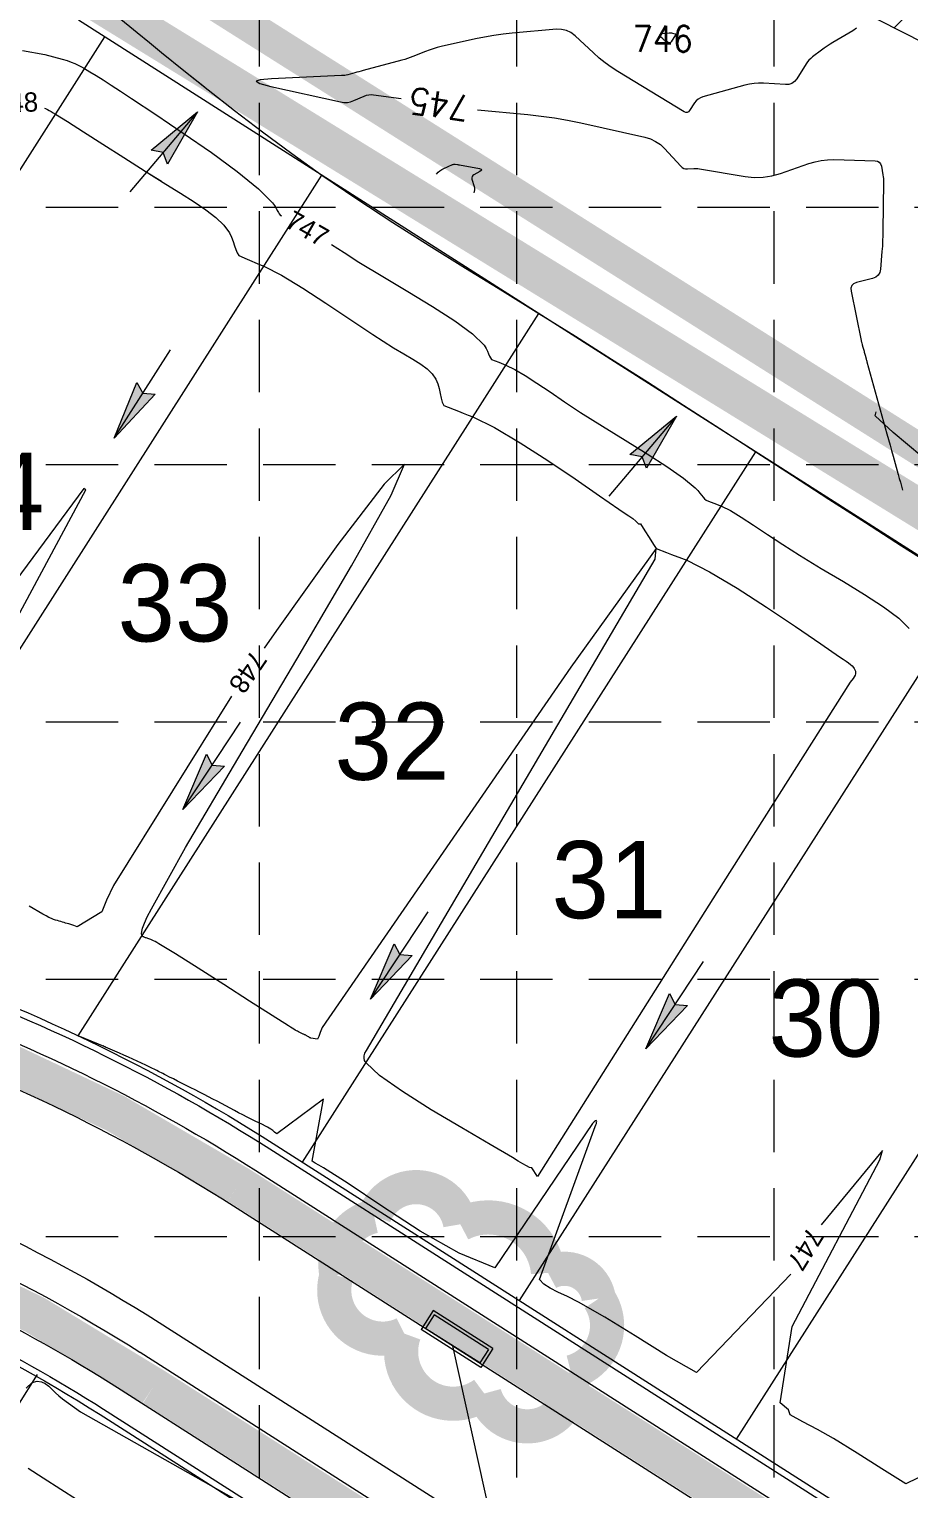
# Model space of a CAD drawing. Header units: feet. Extents: x 46644 to 49208, y 46045 to 47649.
# Drawn here: x 48050.1 to 48186.8, y 47087.6 to 47314.5 of the extents above; entities that cross this region are included whole.
import ezdxf
from ezdxf.enums import TextEntityAlignment as Align

# ---------------------------------------------------------------- set-up
doc = ezdxf.new("R2010")
doc.units = ezdxf.units.FT
doc.header["$MEASUREMENT"] = 0
doc.linetypes.add('DGN Style 3', pattern=[33.544038, 23.960027, -9.584011])
doc.linetypes.add('HIDDEN', pattern=[0.375, 0.25, -0.125])
for name, color, linetype, lineweight in [('06213 - LEVE 12', 1, 'Continuous', 0), ('EC', 35, 'Continuous', 0), ('Level 11', 1, 'Continuous', 0), ('Level 13', 1, 'Continuous', 0), ('Level 15', 1, 'Continuous', 0), ('Level 4', 1, 'Continuous', 0), ('Level 45', 1, 'Continuous', 0), ('Level 52', 1, 'Continuous', 0), ('LIMITS OF DISTURBANCE', 1, 'HIDDEN', 0), ('PC', 35, 'Continuous', 0), ('STORM', 5, 'Continuous', 0), ('WATER', 5, 'Continuous', 0)]:
    doc.layers.add(name, color=color, linetype=linetype, lineweight=lineweight)
for name, color, linetype in [('EROSION BLANKET', 84, 'Continuous'), ('GRID', 254, 'HIDDEN'), ('LEGEND', 7, 'Continuous'), ('SILT FENCE', 200, 'Continuous')]:
    doc.layers.add(name, color=color, linetype=linetype)
doc.styles.add('Style-STANDARD', font='STANDARD.shx')
doc.styles.add('Style-WORKING', font='WORKING.shx')
doc.styles.add('SURVEY', font='surveyor.shx')

msp = doc.modelspace()

# ---------------------------------------------------------------- hatches: boundary and pattern name
at = {"layer": 'Level 52', "linetype": 'Continuous', "lineweight": 0}
for points in [[(48071.58, 47293.57), (48070.9, 47295.35), (48069.01, 47295.73), (48076.23, 47301.68)], [(48066.82, 47259.61), (48067.73, 47257.93), (48069.65, 47257.8), (48063.28, 47250.96)], [(48146, 47246.28), (48145.32, 47248.06), (48143.44, 47248.43), (48150.65, 47254.38)], [(48077.63, 47201.82), (48078.51, 47200.13), (48080.43, 47199.97), (48073.95, 47193.23)], [(48106.79, 47172.35), (48107.68, 47170.66), (48109.59, 47170.51), (48103.11, 47163.76)], [(48149.58, 47164.61), (48150.46, 47162.92), (48152.37, 47162.76), (48145.9, 47156.02)]]:
    msp.add_hatch(color=7, dxfattribs=at).paths.add_polyline_path(points)
at = {"layer": 'WATER', "linetype": 'Continuous', "lineweight": 0}
h = msp.add_hatch(dxfattribs=at)
h.set_pattern_fill('ANSI31', color=5, scale=60, style=0)
h.paths.add_polyline_path([(47234.61, 47371.47), (47425.77, 47353.38), (47562.81, 47348.2), (47698.75, 47363.16), (47828.73, 47359.45), (47993.61, 47351.28), (48151.81, 47348.08), (48190.09, 47328.51), (48335.49, 47205.78), (48484.84, 47080.17), (48554.66, 46994.05), (48591.31, 46911.7), (48595.79, 46702.83), (48600.27, 46501.42), (48596.32, 46378.19), (48587.52, 46378.92), (48590.06, 46460.95), (48589.78, 46610.28), (48587.74, 46799.14), (48584.14, 46908.25), (48541.99, 46998.67), (48465.41, 47086.02), (48286.37, 47233.69), (48196.42, 47308.7), (48128.4, 47343.27), (47949.02, 47342.24), (47704.87, 47356.11), (47558.16, 47338.14), (47236.72, 47365.35)])

# ---------------------------------------------------------------- linework, layer by layer
at = {"layer": '06213 - LEVE 12', "color": 7, "linetype": 'Continuous', "lineweight": 0}
for p, q in [((47977.95, 47181.84), (48061.85, 47313.37)), ((48019.58, 47172.73), (48095.58, 47291.86)), ((48057.67, 47158.06), (48129.3, 47270.34)), ((48092.56, 47138.39), (48163.02, 47248.83)), ((48126.29, 47116.88), (48196.74, 47227.32)), ((48160.01, 47095.36), (48230.46, 47205.8)), ((48088.01, 47141.3), (48399.88, 46942.34)), ((48051.33, 47105.39), (47983.5, 46999.07)), ((48061.12, 47099.15), (48379.1, 46896.28))]:
    msp.add_line(p, q, dxfattribs=at)
at = {"layer": '06213 - LEVE 12', "color": 7, "linetype": 'Continuous', "lineweight": 0, "extrusion": (0, 0, -1)}
for radius, start in [(275, 95.1251), (225, 89.7456)]:
    msp.add_arc((-47940.1, 46909.46), radius, start, 122.5359, dxfattribs=at)
at = {"layer": 'EC', "color": 35, "linetype": 'DGN Style 3', "lineweight": 0}
for p, q in [((48120.85, 47313.32), (48119.44, 47313.03)), ((48122.28, 47313.57), (48120.85, 47313.32)), ((48123.71, 47313.77), (48122.28, 47313.57)), ((48125.15, 47313.92), (48123.71, 47313.77)), ((48132.01, 47314.52), (48125.15, 47313.92)), ((48132.82, 47314.51), (48132.01, 47314.52)), ((48133.57, 47314.34), (48132.82, 47314.51)), ((48134.26, 47314.01), (48133.57, 47314.34)), ((48134.9, 47313.52), (48134.26, 47314.01)), ((48137.75, 47310.84), (48134.9, 47313.52)), ((48148.12, 47313.47), (48148.13, 47313.53)), ((48148.14, 47313.42), (48148.12, 47313.47)), ((48148.13, 47313.53), (48148.15, 47313.59)), ((48148.18, 47313.37), (48148.14, 47313.42)), ((48148.15, 47313.59), (48148.26, 47313.79)), ((48148.54, 47313.04), (48148.18, 47313.37)), ((48148.26, 47313.79), (48148.29, 47313.83)), ((48148.29, 47313.83), (48148.32, 47313.86)), ((48148.32, 47313.86), (48148.36, 47313.88)), ((48148.36, 47313.88), (48148.41, 47313.89)), ((48148.41, 47313.89), (48149.54, 47313.97)), ((48149.54, 47313.97), (48149.67, 47313.98)), ((48149.67, 47313.98), (48149.8, 47313.97)), ((48149.8, 47313.97), (48149.92, 47313.96)), ((48150.53, 47313.64), (48149.85, 47312.59)), ((48149.92, 47313.96), (48150.04, 47313.93)), ((48150.04, 47313.93), (48150.45, 47313.84)), ((48150.45, 47313.84), (48150.52, 47313.81)), ((48150.52, 47313.81), (48150.56, 47313.77)), ((48150.56, 47313.71), (48150.53, 47313.64)), ((48150.56, 47313.77), (48150.56, 47313.71)), ((48178.07, 47314.26), (48174.99, 47312.47)), ((48178.64, 47314.68), (48178.07, 47314.26)), ((48111.65, 47311.07), (48109.7, 47310.28)), ((48112.25, 47311.3), (48111.65, 47311.07)), ((48112.86, 47311.5), (48112.25, 47311.3)), ((48113.48, 47311.68), (48112.86, 47311.5)), ((48114.1, 47311.83), (48113.48, 47311.68)), ((48119.44, 47313.03), (48114.1, 47311.83)), ((48148.62, 47312.97), (48148.54, 47313.04)), ((48148.7, 47312.91), (48148.62, 47312.97)), ((48148.78, 47312.85), (48148.7, 47312.91)), ((48148.87, 47312.79), (48148.78, 47312.85)), ((48149.37, 47312.48), (48148.87, 47312.79)), ((48149.51, 47312.42), (48149.37, 47312.48)), ((48149.64, 47312.42), (48149.51, 47312.42)), ((48149.75, 47312.48), (48149.64, 47312.42)), ((48149.85, 47312.59), (48149.75, 47312.48)), ((48173.21, 47311.29), (48171.81, 47310.23)), ((48173.64, 47311.6), (48173.21, 47311.29)), ((48174.08, 47311.91), (48173.64, 47311.6)), ((48174.53, 47312.2), (48174.08, 47311.91)), ((48174.99, 47312.47), (48174.53, 47312.2)), ((48107.99, 47309.71), (48101.99, 47308.11)), ((48108.43, 47309.83), (48107.99, 47309.71)), ((48108.86, 47309.97), (48108.43, 47309.83)), ((48109.28, 47310.12), (48108.86, 47309.97)), ((48109.7, 47310.28), (48109.28, 47310.12)), ((48138.65, 47310.05), (48137.75, 47310.84)), ((48139.58, 47309.31), (48138.65, 47310.05)), ((48140.54, 47308.61), (48139.58, 47309.31)), ((48170.82, 47309.14), (48169.37, 47306.84)), ((48171.03, 47309.44), (48170.82, 47309.14)), ((48171.26, 47309.73), (48171.03, 47309.44)), ((48171.53, 47309.99), (48171.26, 47309.73)), ((48171.81, 47310.23), (48171.53, 47309.99)), ((48085.96, 47306.69), (48085.35, 47306.44)), ((48085.35, 47306.44), (48085.9, 47306.08)), ((48087.72, 47306.84), (48085.96, 47306.69)), ((48098.63, 47307.32), (48087.72, 47306.84)), ((48098.87, 47307.33), (48098.63, 47307.32)), ((48099.11, 47307.36), (48098.87, 47307.33)), ((48099.34, 47307.41), (48099.11, 47307.36)), ((48099.58, 47307.46), (48099.34, 47307.41)), ((48100.66, 47307.75), (48099.58, 47307.46)), ((48100.99, 47307.84), (48100.66, 47307.75)), ((48101.32, 47307.93), (48100.99, 47307.84)), ((48101.66, 47308.02), (48101.32, 47307.93)), ((48101.99, 47308.11), (48101.66, 47308.02)), ((48141.55, 47307.96), (48140.54, 47308.61)), ((48151.87, 47301.69), (48141.55, 47307.96)), ((48169.37, 47306.84), (48169.03, 47306.42)), ((48085.9, 47306.08), (48087.61, 47305.63)), ((48087.61, 47305.63), (48098.48, 47303.23)), ((48102.16, 47304.14), (48102.51, 47304.27)), ((48102.51, 47304.27), (48102.87, 47304.35)), ((48102.87, 47304.35), (48103.24, 47304.37)), ((48103.24, 47304.37), (48103.61, 47304.34)), ((48103.61, 47304.34), (48107.88, 47303.74)), ((48161.29, 47305.83), (48154.78, 47304.03)), ((48162, 47305.99), (48161.29, 47305.83)), ((48162.72, 47306.1), (48162, 47305.99)), ((48163.44, 47306.15), (48162.72, 47306.1)), ((48164.17, 47306.13), (48163.44, 47306.15)), ((48167.59, 47305.93), (48164.17, 47306.13)), ((48168.14, 47305.96), (48167.59, 47305.93)), ((48168.62, 47306.12), (48168.14, 47305.96)), ((48169.03, 47306.42), (48168.62, 47306.12)), ((48098.48, 47303.23), (48099, 47303.15)), ((48099, 47303.15), (48099.52, 47303.16)), ((48099.52, 47303.16), (48100.03, 47303.25)), ((48100.03, 47303.25), (48100.53, 47303.43)), ((48100.53, 47303.43), (48102.16, 47304.14)), ((48119.75, 47302.02), (48127.55, 47301.26)), ((48153.48, 47303.07), (48152.71, 47301.88)), ((48153.73, 47303.4), (48153.48, 47303.07)), ((48154.04, 47303.67), (48153.73, 47303.4)), ((48154.38, 47303.88), (48154.04, 47303.67)), ((48154.78, 47304.03), (48154.38, 47303.88)), ((48127.55, 47301.26), (48129.63, 47301.03)), ((48129.63, 47301.03), (48131.7, 47300.74)), ((48131.7, 47300.74), (48133.75, 47300.38)), ((48133.75, 47300.38), (48135.8, 47299.96)), ((48135.8, 47299.96), (48145.76, 47297.74)), ((48152.11, 47301.58), (48151.87, 47301.69)), ((48152.34, 47301.58), (48152.11, 47301.58)), ((48152.54, 47301.68), (48152.34, 47301.58)), ((48152.71, 47301.88), (48152.54, 47301.68)), ((48145.76, 47297.74), (48146.63, 47297.48)), ((48146.63, 47297.48), (48147.43, 47297.09)), ((48147.43, 47297.09), (48148.16, 47296.59)), ((48148.16, 47296.59), (48148.82, 47295.97)), ((48148.82, 47295.97), (48151.32, 47293.23)), ((48114.18, 47292.72), (48114.5, 47292.89)), ((48114.5, 47292.89), (48115.86, 47293.48)), ((48115.86, 47293.48), (48115.96, 47293.52)), ((48115.96, 47293.52), (48116.06, 47293.54)), ((48116.06, 47293.54), (48116.17, 47293.55)), ((48116.17, 47293.55), (48116.28, 47293.54)), ((48116.28, 47293.54), (48116.63, 47293.49)), ((48116.63, 47293.49), (48116.71, 47293.48)), ((48116.71, 47293.48), (48116.78, 47293.47)), ((48116.78, 47293.47), (48116.86, 47293.46)), ((48116.86, 47293.46), (48116.93, 47293.44)), ((48116.93, 47293.44), (48120.06, 47292.87)), ((48120.06, 47292.87), (48120.31, 47292.8)), ((48151.32, 47293.23), (48151.54, 47293.03)), ((48151.54, 47293.03), (48151.79, 47292.9)), ((48151.79, 47292.9), (48152.06, 47292.82)), ((48152.06, 47292.82), (48152.36, 47292.81)), ((48152.36, 47292.81), (48153.36, 47292.87)), ((48153.36, 47292.87), (48153.58, 47292.88)), ((48153.58, 47292.88), (48153.79, 47292.87)), ((48153.79, 47292.87), (48154.01, 47292.86)), ((48154.01, 47292.86), (48154.22, 47292.83)), ((48154.22, 47292.83), (48161.33, 47291.63)), ((48166.85, 47292.1), (48171.25, 47293.66)), ((48171.25, 47293.66), (48172.21, 47293.94)), ((48172.21, 47293.94), (48173.17, 47294.14)), ((48173.17, 47294.14), (48174.15, 47294.25)), ((48174.15, 47294.25), (48175.14, 47294.27)), ((48175.14, 47294.27), (48181.52, 47294.09)), ((48181.52, 47294.09), (48181.9, 47294.03)), ((48181.9, 47294.03), (48182.19, 47293.86)), ((48182.19, 47293.86), (48182.39, 47293.6)), ((48182.39, 47293.6), (48182.51, 47293.24)), ((48182.51, 47293.24), (48182.74, 47291.89)), ((48113.38, 47292.02), (48113.62, 47292.29)), ((48113.62, 47292.29), (48113.89, 47292.52)), ((48113.89, 47292.52), (48114.18, 47292.72)), ((48118.9, 47291.62), (48118.86, 47291.44)), ((48118.86, 47291.44), (48118.89, 47291.23)), ((48118.89, 47291.23), (48119.22, 47290.06)), ((48119.01, 47291.77), (48118.9, 47291.62)), ((48119.18, 47291.9), (48119.01, 47291.77)), ((48120.13, 47292.43), (48119.18, 47291.9)), ((48120.34, 47292.57), (48120.13, 47292.43)), ((48120.31, 47292.8), (48120.4, 47292.7)), ((48120.4, 47292.7), (48120.34, 47292.57)), ((48161.33, 47291.63), (48162.74, 47291.48)), ((48162.74, 47291.48), (48164.12, 47291.51)), ((48164.12, 47291.51), (48165.49, 47291.72)), ((48165.49, 47291.72), (48166.85, 47292.1)), ((48182.74, 47291.89), (48182.79, 47291.6)), ((48182.84, 47290.73), (48182.76, 47283.32)), ((48182.79, 47291.6), (48182.82, 47291.31)), ((48182.82, 47291.31), (48182.83, 47291.02)), ((48182.83, 47291.02), (48182.84, 47290.73)), ((48119.24, 47289.32), (48119.16, 47289.08)), ((48119.22, 47290.06), (48119.27, 47289.81)), ((48119.28, 47289.56), (48119.24, 47289.32)), ((48119.27, 47289.81), (48119.28, 47289.56)), ((48182.71, 47281.64), (48182.66, 47280.8)), ((48182.74, 47282.48), (48182.71, 47281.64)), ((48182.76, 47283.32), (48182.74, 47282.48)), ((48182.6, 47279.97), (48182.36, 47277.23)), ((48182.66, 47280.8), (48182.6, 47279.97)), ((48182.36, 47277.23), (48182.25, 47276.7)), ((48177.9, 47274.69), (48177.77, 47274.3)), ((48178.19, 47274.97), (48177.9, 47274.69)), ((48178.64, 47275.15), (48178.19, 47274.97)), ((48181.12, 47275.77), (48178.64, 47275.15)), ((48181.63, 47275.97), (48181.12, 47275.77)), ((48182, 47276.28), (48181.63, 47275.97)), ((48182.25, 47276.7), (48182, 47276.28)), ((48177.77, 47274.3), (48177.8, 47273.81)), ((48177.8, 47273.81), (48179.36, 47266.13)), ((48179.36, 47266.13), (48179.38, 47266.04)), ((48179.38, 47266.04), (48179.4, 47265.95)), ((48179.4, 47265.95), (48179.42, 47265.86)), ((48179.42, 47265.86), (48179.45, 47265.78)), ((48179.45, 47265.78), (48179.53, 47265.49)), ((48179.53, 47265.49), (48179.54, 47265.43)), ((48179.54, 47265.43), (48179.56, 47265.37)), ((48179.56, 47265.37), (48179.58, 47265.31)), ((48179.58, 47265.31), (48179.6, 47265.25)), ((48179.6, 47265.25), (48179.81, 47264.49)), ((48179.81, 47264.49), (48179.85, 47264.33)), ((48179.85, 47264.33), (48179.9, 47264.17)), ((48179.9, 47264.17), (48179.94, 47264.01)), ((48179.94, 47264.01), (48179.99, 47263.84)), ((48179.99, 47263.84), (48180.14, 47263.3)), ((48180.14, 47263.3), (48180.17, 47263.18)), ((48180.17, 47263.18), (48180.2, 47263.07)), ((48180.2, 47263.07), (48180.23, 47262.95)), ((48180.23, 47262.95), (48180.27, 47262.83)), ((48180.27, 47262.83), (48183.38, 47251.63)), ((48183.38, 47251.63), (48183.62, 47250.76)), ((48183.62, 47250.76), (48183.86, 47249.89)), ((48183.86, 47249.89), (48184.1, 47249.02)), ((48184.1, 47249.02), (48184.34, 47248.15)), ((48184.34, 47248.15), (48185.13, 47245.31)), ((48185.13, 47245.31), (48185.3, 47244.7)), ((48185.3, 47244.7), (48185.47, 47244.1)), ((48185.47, 47244.1), (48185.64, 47243.49)), ((48185.64, 47243.49), (48185.81, 47242.88))]:
    msp.add_line(p, q, dxfattribs=at)
at = {"layer": 'EROSION BLANKET', "linetype": 'Continuous', "lineweight": 0, "const_width": 6}
msp.add_lwpolyline([(47941.68, 47315.39), (47942.29, 47197.14, 0.414855), (47963.97, 47174.97), (47979.4, 47173.26, -0.10758), (48082.6, 47134.84), (48395.33, 46935.36, 0.3837), (48423.92, 46939.62, -1.759714), (48447.08, 46868.43, 0.379596), (48421.24, 46855.04, 0.06409), (48411.08, 46791.21), (48407.09, 46494.87, 0.010519), (48408.71, 46472.77, -1.535572), (48335.36, 46504.37, 0.02726), (48351.7, 46526.8), (48367.85, 46556.77, 0.440366), (48352.87, 46585.68, -0.080008), (48202.11, 46647.87), (47959.83, 46814.28, 0.130822), (47849.01, 46858.77), (47780.1, 46865.91, 0.385183), (47757.17, 46847.23), (47753.19, 46807.45, 0.050673), (47755.48, 46728.54), (47775.41, 46593.74)], format="xyb", dxfattribs=at)
msp.add_lwpolyline([(48381.67, 46904.67), (48367.06, 46913.85), (48343.69, 46928.7), (48069.4, 47103.49, 0.140657), (47947.95, 47142.71), (47806.91, 47142.13, 0.386703), (47785.37, 47122.3), (47764.87, 46922.59, 0.405043), (47784.57, 46898.69), (47855.44, 46891.44, -0.101199), (47953.13, 46858.47), (47991.47, 46833.59), (48164.16, 46713.95), (48212.66, 46680.92, 0.067638), (48330.27, 46626.48, 0.426537), (48375.76, 46658.82), (48378.12, 46802.05, -0.071672), (48393.68, 46877.55, 0.347824), (48384.07, 46903.19), (48382.49, 46904.16)], format="xyb", close=True, dxfattribs=at)
at = {"layer": 'GRID', "color": 252, "linetype": 'HIDDEN', "lineweight": 0, "ltscale": 45}
for p, q in [((48085.8, 47606.85), (48085.8, 46206.68)), ((48125.8, 47606.85), (48125.8, 46206.68)), ((48165.8, 47606.85), (48165.8, 46206.68)), ((46685.8, 47286.85), (49165.8, 47286.85)), ((46685.8, 47246.85), (49165.8, 47246.85)), ((46685.8, 47206.85), (49165.8, 47206.85)), ((46685.8, 47166.85), (49165.8, 47166.85)), ((46685.8, 47126.85), (49165.8, 47126.85))]:
    msp.add_line(p, q, dxfattribs=at)
at = {"layer": 'LEGEND', "color": 170, "ltscale": 100, "const_width": 5.31}
msp.add_lwpolyline([(48117.08, 47128.74, 0.520567), (48117.08, 47128.74, 0.765195), (48103.69, 47130, 0.417879), (48097.85, 47120.82, 0.6649), (48108.37, 47111.75, 0.744833), (48120.8, 47102.43, 0.975642), (48134.26, 47105.75, 0.520567), (48138.59, 47117.2, 0.520567), (48130.71, 47121.19, 0.540264), (48117.08, 47128.74)], format="xyb", close=True, dxfattribs=at)
at = {"layer": 'Level 13', "color": 7, "linetype": 'Continuous', "lineweight": 0}
for p, q in [((48081.82, 47131.6), (48393.65, 46932.67)), ((48067.3, 47108.84), (48386.3, 46905.34))]:
    msp.add_line(p, q, dxfattribs=at)
at = {"layer": 'Level 13', "color": 7, "linetype": 'Continuous', "lineweight": 0, "extrusion": (0, 0, -1)}
for radius, start in [(263.5, 94.7636), (236.5, 89.7456)]:
    msp.add_arc((-47940.1, 46909.46), radius, start, 122.5359, dxfattribs=at)
at = {"layer": 'Level 15', "color": 7, "linetype": 'Continuous', "lineweight": 0}
for p, q in [((48087.47, 47140.46), (48361.8, 46965.44)), ((48085.32, 47137.08), (48359.65, 46962.07)), ((48063.8, 47103.36), (48395.59, 46891.7)), ((48061.65, 47099.99), (48390.61, 46890.13))]:
    msp.add_line(p, q, dxfattribs=at)
at = {"layer": 'Level 15', "color": 7, "linetype": 'Continuous', "lineweight": 0, "extrusion": (0, 0, -1)}
for radius, start in [(274, 97.9093), (270, 97.9093), (230, 109.276), (226, 109.276)]:
    msp.add_arc((-47940.1, 46909.46), radius, start, 122.5359, dxfattribs=at)
at = {"layer": 'Level 4', "color": 7, "linetype": 'Continuous', "lineweight": 0}
msp.add_line((48057.75, 47315.99), (48425.71, 47081.25), dxfattribs=at)
at = {"layer": 'Level 45', "color": 97, "linetype": 'Continuous', "lineweight": 0}
for p, q in [((48076.23, 47301.68), (48065.74, 47289.24)), ((48150.65, 47254.38), (48140.16, 47241.94)), ((48073.95, 47193.23), (48082.93, 47206.8)), ((48103.11, 47163.76), (48112.09, 47177.34)), ((48145.9, 47156.02), (48154.88, 47169.59))]:
    msp.add_line(p, q, dxfattribs=at)
at = {"layer": 'Level 45', "color": 5, "linetype": 'Continuous', "lineweight": 0}
for p, q in [((48112.87, 47115.36), (48110.98, 47112.41)), ((48113.02, 47114.67), (48111.67, 47112.56)), ((48122.14, 47109.44), (48112.87, 47115.36)), ((48121.45, 47109.29), (48113.02, 47114.67)), ((48120.25, 47106.49), (48110.98, 47112.41)), ((48120.1, 47107.18), (48111.67, 47112.56)), ((48121.45, 47109.29), (48120.1, 47107.18)), ((48122.14, 47109.44), (48120.25, 47106.49))]:
    msp.add_line(p, q, dxfattribs=at)
at = {"layer": 'Level 52', "color": 7, "linetype": 'Continuous', "lineweight": 0, "flags": 128}
for points in [[(48071.58, 47293.57), (48070.9, 47295.35), (48069.01, 47295.73), (48076.23, 47301.68)], [(48066.82, 47259.61), (48067.73, 47257.93), (48069.65, 47257.8), (48063.28, 47250.96)], [(48146, 47246.28), (48145.32, 47248.06), (48143.44, 47248.43), (48150.65, 47254.38)], [(48077.63, 47201.82), (48078.51, 47200.13), (48080.43, 47199.97), (48073.95, 47193.23)], [(48106.79, 47172.35), (48107.68, 47170.66), (48109.59, 47170.51), (48103.11, 47163.76)], [(48149.58, 47164.61), (48150.46, 47162.92), (48152.37, 47162.76), (48145.9, 47156.02)]]:
    msp.add_lwpolyline(points, close=True, dxfattribs=at)
at = {"layer": 'LIMITS OF DISTURBANCE', "color": 1, "linetype": 'HIDDEN', "lineweight": 0, "ltscale": 100, "const_width": 5}
msp.add_lwpolyline([(48545.9, 46901.99), (48530.75, 46965.75), (48438.15, 47091.41), (48057.34, 47332.04), (48057.38, 47364.09), (47988.18, 47367.05), (47993.62, 47462), (48019.24, 47548.29), (47922.55, 47572.55), (47894.55, 47389.55), (47873.41, 47386.73), (47887.03, 47366.08), (47882.94, 47325.91), (47684.6, 47325.11)], dxfattribs=at)
at = {"layer": 'PC', "color": 35, "linetype": 'Continuous', "lineweight": 0, "flags": 128}
for points in [[(48059.35, 47320.19), (48061.23, 47318.65), (48066.87, 47314.02), (48068.75, 47312.48), (48070.63, 47310.93), (48074.1, 47308.13), (48077.3, 47305.57)], [(48061.23, 47318.65), (48066.87, 47314.02), (48068.75, 47312.48), (48070.63, 47310.93), (48074.1, 47308.13), (48077.9, 47305.1), (48081.99, 47301.89), (48086.33, 47298.58), (48090.88, 47295.21), (48095.58, 47291.86), (48101.02, 47288.14), (48106.58, 47284.51), (48112.21, 47280.93), (48117.9, 47277.38), (48123.61, 47273.86), (48129.3, 47270.34), (48134.95, 47266.81), (48140.57, 47263.26), (48146.18, 47259.69), (48151.78, 47256.1), (48157.39, 47252.48), (48163.02, 47248.83), (48168.68, 47245.16), (48174.36, 47241.48), (48180.02, 47237.83), (48185.66, 47234.24), (48191.24, 47230.72)], [(48049.06, 47311.21), (48052.52, 47310.6), (48055.19, 47309.9), (48055.96, 47309.65), (48056.62, 47309.41), (48057.19, 47309.18), (48057.71, 47308.94), (48058.2, 47308.69), (48058.69, 47308.41), (48059.52, 47307.93), (48060.47, 47307.35), (48061.55, 47306.66), (48062.81, 47305.85), (48064.28, 47304.89), (48066, 47303.77), (48069.76, 47301.28), (48074.03, 47298.4), (48078.39, 47295.36), (48082.42, 47292.39), (48085.72, 47289.71), (48087.88, 47287.56), (48088.2, 47287.11), (48088.45, 47286.71), (48088.64, 47286.36), (48088.8, 47286.06), (48088.95, 47285.81), (48089.11, 47285.6), (48089.28, 47285.53)], [(48049.06, 47311.21), (48052.52, 47310.6), (48055.19, 47309.9), (48055.96, 47309.65), (48056.62, 47309.41), (48057.19, 47309.18), (48057.71, 47308.94), (48058.2, 47308.69), (48058.69, 47308.41), (48059.52, 47307.93), (48060.47, 47307.35), (48061.55, 47306.66), (48062.81, 47305.85), (48064.28, 47304.89), (48066, 47303.77), (48069.76, 47301.28), (48074.03, 47298.4), (48074.03, 47298.4)], [(48052.48, 47302.28), (48052.62, 47302.21), (48052.9, 47302.07), (48053.19, 47301.92), (48053.48, 47301.75), (48053.8, 47301.56), (48054.17, 47301.33), (48056.03, 47300.17), (48058.54, 47298.57), (48061.52, 47296.67), (48064.77, 47294.59), (48068.09, 47292.49), (48071.3, 47290.47), (48073.61, 47289.03), (48075.7, 47287.7), (48077.54, 47286.45), (48079.09, 47285.25), (48080.32, 47284.06), (48081.2, 47282.86), (48081.54, 47282.19), (48081.79, 47281.51), (48081.99, 47280.87), (48082.18, 47280.28), (48082.39, 47279.77), (48082.65, 47279.34), (48083.95, 47278.79), (48085.89, 47277.97), (48086.54, 47277.69), (48089.3, 47276.29), (48092.6, 47274.29), (48096.2, 47271.94), (48099.9, 47269.46), (48103.47, 47267.07), (48106.68, 47265.02), (48108.3, 47264.06), (48109.71, 47263.22), (48110.92, 47262.47), (48111.92, 47261.74), (48112.71, 47260.98), (48113.28, 47260.13), (48113.57, 47259.42), (48113.77, 47258.66), (48113.93, 47257.91), (48114.08, 47257.19), (48114.26, 47256.56), (48114.53, 47256.04), (48116.78, 47255.15), (48117.53, 47254.85), (48118.28, 47254.55), (48119.03, 47254.25), (48122.39, 47252.61), (48126.4, 47250.25), (48130.7, 47247.48), (48134.93, 47244.63), (48138.72, 47242.01), (48141.72, 47239.94), (48142.56, 47239.37), (48143.26, 47238.88), (48143.86, 47238.45), (48144.36, 47238.05), (48144.79, 47237.64), (48145.09, 47237.63), (48145.49, 47236.99), (48146.7, 47235.09), (48147.11, 47234.45), (48147.51, 47233.82), (48149.1, 47233.2), (48149.89, 47232.89), (48151.47, 47232.28), (48152.26, 47231.97), (48155.79, 47230.17), (48160.08, 47227.62), (48164.68, 47224.67), (48169.16, 47221.68), (48173.09, 47219), (48176.02, 47216.98), (48176.57, 47216.6), (48177.02, 47216.28), (48177.41, 47216.01), (48177.72, 47215.76), (48177.97, 47215.54), (48178.16, 47215.32), (48178.3, 47215.13), (48178.41, 47214.93), (48178.47, 47214.72), (48178.5, 47214.52), (48178.48, 47214.31), (48178.42, 47214.1), (48178.14, 47213.61), (48177.64, 47213.02), (48156.95, 47180.31)], [(48052.48, 47302.28), (48052.62, 47302.21), (48052.9, 47302.07), (48053.19, 47301.92), (48053.48, 47301.75), (48053.8, 47301.56), (48054.17, 47301.33), (48056.03, 47300.17), (48058.54, 47298.57), (48061.52, 47296.67), (48064.77, 47294.59), (48068.09, 47292.49), (48070.62, 47290.9)], [(48097.08, 47281.08), (48099.02, 47279.8), (48101.33, 47278.32), (48105.01, 47276.08), (48108.91, 47273.76), (48112.75, 47271.44), (48116.21, 47269.21), (48118.99, 47267.16), (48120.78, 47265.39), (48121.1, 47264.91), (48121.32, 47264.47), (48121.48, 47264.08), (48121.61, 47263.73), (48121.75, 47263.43), (48121.91, 47263.19), (48123.04, 47262.75), (48123.41, 47262.6), (48124.16, 47262.3), (48125.53, 47261.65), (48127.14, 47260.71), (48128.97, 47259.52), (48131.02, 47258.14), (48133.29, 47256.61), (48135.77, 47254.97), (48139.17, 47252.82), (48142.68, 47250.65), (48146.09, 47248.54), (48149.19, 47246.55), (48151.76, 47244.75), (48153.58, 47243.23), (48153.98, 47242.81), (48154.3, 47242.43), (48154.57, 47242.09), (48154.8, 47241.79), (48155.03, 47241.53), (48155.27, 47241.32), (48155.66, 47241.17), (48156.45, 47240.86), (48157.64, 47240.4), (48159.05, 47239.69), (48160.72, 47238.69), (48162.65, 47237.43), (48164.81, 47235.99), (48167.2, 47234.41), (48169.79, 47232.75), (48173.16, 47230.7), (48176.6, 47228.65), (48179.9, 47226.65), (48182.85, 47224.75), (48185.22, 47222.97), (48186.82, 47221.38)], [(48201.63, 47237.89), (48194.64, 47243.35), (48188.8, 47248.09), (48184.35, 47251.86), (48181.52, 47254.44), (48181.68, 47255.05)], [(48134.24, 47215.35), (48095.6, 47159.32), (48095.3, 47158.55), (48095.07, 47157.96), (48094.89, 47157.54), (48093.83, 47157.66), (48093.77, 47157.71), (48093.71, 47157.75), (48093.65, 47157.8), (48093.59, 47157.84), (48093.53, 47157.87), (48093.48, 47157.91), (48093.39, 47157.96), (48093.3, 47158.01), (48093.22, 47158.05), (48093.13, 47158.09), (48093.05, 47158.13), (48092.97, 47158.17), (48092.88, 47158.21), (48092.8, 47158.25), (48092.71, 47158.29), (48092.63, 47158.32), (48092.54, 47158.36), (48092.45, 47158.4), (48092.36, 47158.45), (48092.26, 47158.49), (48092.15, 47158.55), (48092.03, 47158.6), (48091.91, 47158.67), (48091.76, 47158.75), (48091.6, 47158.84), (48091.42, 47158.94), (48091.2, 47159.06), (48090.96, 47159.21), (48090.69, 47159.38), (48090.37, 47159.57), (48087.82, 47161.19), (48084.32, 47163.44), (48080.34, 47166.02), (48076.36, 47168.58), (48072.84, 47170.8), (48070.25, 47172.36), (48069.94, 47172.53), (48069.66, 47172.68), (48069.41, 47172.81), (48069.19, 47172.92), (48069, 47173.01), (48068.83, 47173.08), (48068.67, 47173.14), (48068.53, 47173.19), (48068.4, 47173.23), (48068.28, 47173.27), (48068.17, 47173.3), (48068.07, 47173.33), (48067.97, 47173.37), (48067.88, 47173.41), (48067.8, 47173.45), (48067.73, 47173.5), (48067.66, 47173.57), (48067.61, 47173.65), (48067.55, 47173.89), (48067.57, 47174.26), (48067.71, 47174.79), (48067.99, 47175.53), (48068.43, 47176.52), (48069.07, 47177.79), (48074.39, 47187.33), (48082.5, 47201.13), (48091.67, 47216.58), (48100.19, 47231.1), (48106.34, 47242.07), (48108.41, 47246.9), (48105.26, 47243.82), (48098.04, 47234.41), (48088.49, 47221.06), (48086.61, 47218.3)], [(48029.61, 47188.45), (48058.88, 47242.91), (48058.55, 47243.12), (48018.57, 47189.08)], [(48156.95, 47180.31), (48129.05, 47136.19), (48128.17, 47137.5), (48127.81, 47137.59), (48127.36, 47137.81), (48126.78, 47138.13), (48126.07, 47138.57), (48125.19, 47139.1), (48121.71, 47141.15), (48117.3, 47143.73), (48112.56, 47146.56), (48108.09, 47149.37), (48104.51, 47151.89), (48102.42, 47153.85), (48102.2, 47154.22), (48102.11, 47154.57), (48102.13, 47154.93), (48102.26, 47155.32), (48102.5, 47155.77), (48147.34, 47232.15), (48147.51, 47233.82), (48134.24, 47215.35)], [(48081.54, 47210.87), (48063.16, 47181.4), (48062.09, 47179.11), (48061.35, 47177.31), (48057.51, 47174.97), (48057.25, 47175.07), (48056.99, 47175.17), (48056.23, 47175.44), (48055.99, 47175.51), (48055.74, 47175.58), (48055.49, 47175.65), (48055.24, 47175.72), (48054.99, 47175.79), (48054.73, 47175.87), (48054.46, 47175.95), (48054.18, 47176.04), (48053.87, 47176.15), (48053.53, 47176.28), (48053.14, 47176.45), (48052.7, 47176.67), (48052.2, 47176.93), (48050.08, 47178.19)], [(48061.98, 47156.26), (48057.67, 47158.06)], [(48168.42, 47121.01), (48153.8, 47105.69), (48149.13, 47108.35), (48144.24, 47111.38), (48139.54, 47114.3), (48135.44, 47116.65), (48133.71, 47117.51), (48132.24, 47118.19), (48131.03, 47118.8), (48130.08, 47119.42), (48129.4, 47120.15), (48138.04, 47143.97), (48138.14, 47144.21), (48138.22, 47144.42), (48138.26, 47144.6), (48138.28, 47144.73), (48138.26, 47144.82), (48138.21, 47144.86), (48138.07, 47144.81), (48137.86, 47144.66), (48137.6, 47144.41), (48122.44, 47121.99), (48116.92, 47124.25), (48110.86, 47127.69), (48104.89, 47131.55), (48099.66, 47135.08), (48095.81, 47137.54), (48095.09, 47137.93), (48094.52, 47138.24), (48094.07, 47138.53), (48095.84, 47148.17), (48088.54, 47142.79), (48088.22, 47143.08), (48087.93, 47143.33), (48087.65, 47143.52), (48087.38, 47143.69), (48087.1, 47143.84), (48086.81, 47143.98), (48086.31, 47144.23), (48085.76, 47144.5), (48085.17, 47144.79), (48084.56, 47145.1), (48083.93, 47145.42), (48083.28, 47145.75), (48082.63, 47146.09), (48081.97, 47146.44), (48081.31, 47146.79), (48080.64, 47147.15), (48079.97, 47147.5), (48079.3, 47147.86), (48078.62, 47148.21), (48077.93, 47148.57), (48077.25, 47148.92), (48076.56, 47149.27), (48075.87, 47149.62), (48075.18, 47149.97), (48074.48, 47150.32), (48073.12, 47151), (48072.48, 47151.33), (48071.87, 47151.63), (48071.32, 47151.92), (48071.08, 47152.04), (48070.85, 47152.17), (48070.63, 47152.29), (48070.4, 47152.4), (48070.18, 47152.52), (48069.94, 47152.64), (48068.82, 47153.19), (48068.2, 47153.48), (48067.55, 47153.78), (48066.88, 47154.09), (48066.2, 47154.39), (48065.51, 47154.71), (48064.8, 47155.02), (48064.1, 47155.34), (48063.39, 47155.66), (48062.67, 47155.98), (48061.95, 47156.3), (48061.58, 47156.47)], [(48205.09, 47096.27), (48206.02, 47097.66), (48227.48, 47135.32), (48198.78, 47094.45), (48186.29, 47088.38), (48182.56, 47090.72), (48178.75, 47093.17), (48175.09, 47095.43), (48172.57, 47096.83), (48170.3, 47098.04), (48168.32, 47099.13), (48168.06, 47099.9), (48166.77, 47100.96), (48168.63, 47112.83), (48182.25, 47138.75), (48182.68, 47140.21), (48173.14, 47128.66)], [(48049.63, 47103.24), (48050.54, 47104.16), (48051.31, 47104.33), (48051.98, 47104.25), (48052.58, 47103.97), (48053.14, 47103.56), (48053.67, 47103.07), (48054.19, 47102.56), (48054.71, 47102.07), (48055.25, 47101.62), (48058.07, 47099.57), (48081.9, 47086.13)], [(48049.92, 47090.84), (48052.25, 47089.31), (48055.01, 47087.54), (48057.44, 47086.01)]]:
    msp.add_lwpolyline(points, dxfattribs=at)
at = {"layer": 'SILT FENCE', "linetype": 'Continuous', "lineweight": 0, "const_width": 6}
msp.add_lwpolyline([(47960.89, 47337.14), (47964.24, 47319.46), (48059.79, 47319.3), (48271.66, 47188.73), (48433.75, 47086.16), (48525.13, 46962.65), (48558.3, 46824.36), (48553.08, 46411.84), (48553.16, 46409.7), (48334.38, 46390.99), (48041.78, 46578.97), (47979.26, 46521.69)], dxfattribs=at)
at = {"layer": 'STORM', "color": 5, "linetype": 'Continuous', "lineweight": 0}
for p, q in [((48063.28, 47250.96), (48072.05, 47264.67)), ((48070.26, 47113.48), (48191.15, 47036.36)), ((48122.45, 47080.18), (48115.89, 47109.87))]:
    msp.add_line(p, q, dxfattribs=at)
at = {"layer": 'STORM', "color": 5, "linetype": 'Continuous', "lineweight": 0, "extrusion": (0, 0, -1)}
msp.add_arc((-47940.1, 46909.46), 242, 89.7456, 122.5359, dxfattribs=at)
at = {"layer": 'WATER', "color": 5, "linetype": 'Continuous', "lineweight": 0}
msp.add_lwpolyline([(47698.75, 47363.16), (47828.73, 47359.45), (47993.61, 47351.28), (48151.81, 47348.08), (48190.09, 47328.51), (48335.49, 47205.78), (48484.84, 47080.17), (48554.66, 46994.05), (48591.31, 46911.7), (48595.79, 46702.83), (48600.27, 46501.42), (48596.32, 46378.19), (48587.52, 46378.92), (48590.06, 46460.95), (48589.78, 46610.28), (48587.74, 46799.14), (48584.14, 46908.25), (48541.99, 46998.67), (48465.41, 47086.02), (48286.37, 47233.69), (48196.42, 47308.7), (48128.4, 47343.27), (47949.02, 47342.24), (47704.87, 47356.11)], dxfattribs=at)

# ---------------------------------------------------------------- texts
at = {"layer": 'EC', "color": 35, "linetype": 'DGN Style 3', "lineweight": 0, "style": 'Style-STANDARD'}
msp.add_text('746', height=4, dxfattribs=at).set_placement((48148.54, 47313.04), align=Align.MIDDLE_CENTER)
msp.add_text('745', height=4, rotation=171.7557, dxfattribs=at).set_placement((48113.81, 47302.87), align=Align.MIDDLE_CENTER)
at = {"layer": 'Level 11', "color": 7, "linetype": 'Continuous', "lineweight": 0, "char_height": 12, "attachment_point": 5, "line_spacing_factor": 0.722892, "style": 'SURVEY'}
for s, insert in [('\\FENGINEERING.shx;34', (48043.49, 47242.62)), ('\\FENGINEERING.shx;34', (48043.49, 47242.62)), ('\\FENGINEERING.shx;33', (48072.73, 47225.27)), ('\\FENGINEERING.shx;33', (48072.73, 47225.27)), ('\\FENGINEERING.shx;32', (48106.45, 47203.76)), ('\\FENGINEERING.shx;32', (48106.45, 47203.76)), ('\\FENGINEERING.shx;31', (48140.18, 47182.24)), ('\\FENGINEERING.shx;31', (48140.18, 47182.24)), ('\\FENGINEERING.shx;30', (48173.9, 47160.73)), ('\\FENGINEERING.shx;30', (48173.9, 47160.73))]:
    msp.add_mtext(s, dxfattribs=dict(at, insert=insert))
at = {"layer": 'PC', "color": 35, "linetype": 'Continuous', "lineweight": 0, "style": 'Style-WORKING'}
for s, rotation, p in [('748', 2.1654, (48048.12, 47303.13)), ('748', 2.1654, (48048.12, 47303.13)), ('747', 330.2853, (48093.31, 47283.54)), ('748', 235.7077, (48084.07, 47214.58)), ('747', 238.3179, (48170.71, 47124.88))]:
    msp.add_text(s, height=3, rotation=rotation, dxfattribs=at).set_placement(p, align=Align.MIDDLE_CENTER)

doc.saveas('drawing.dxf')
